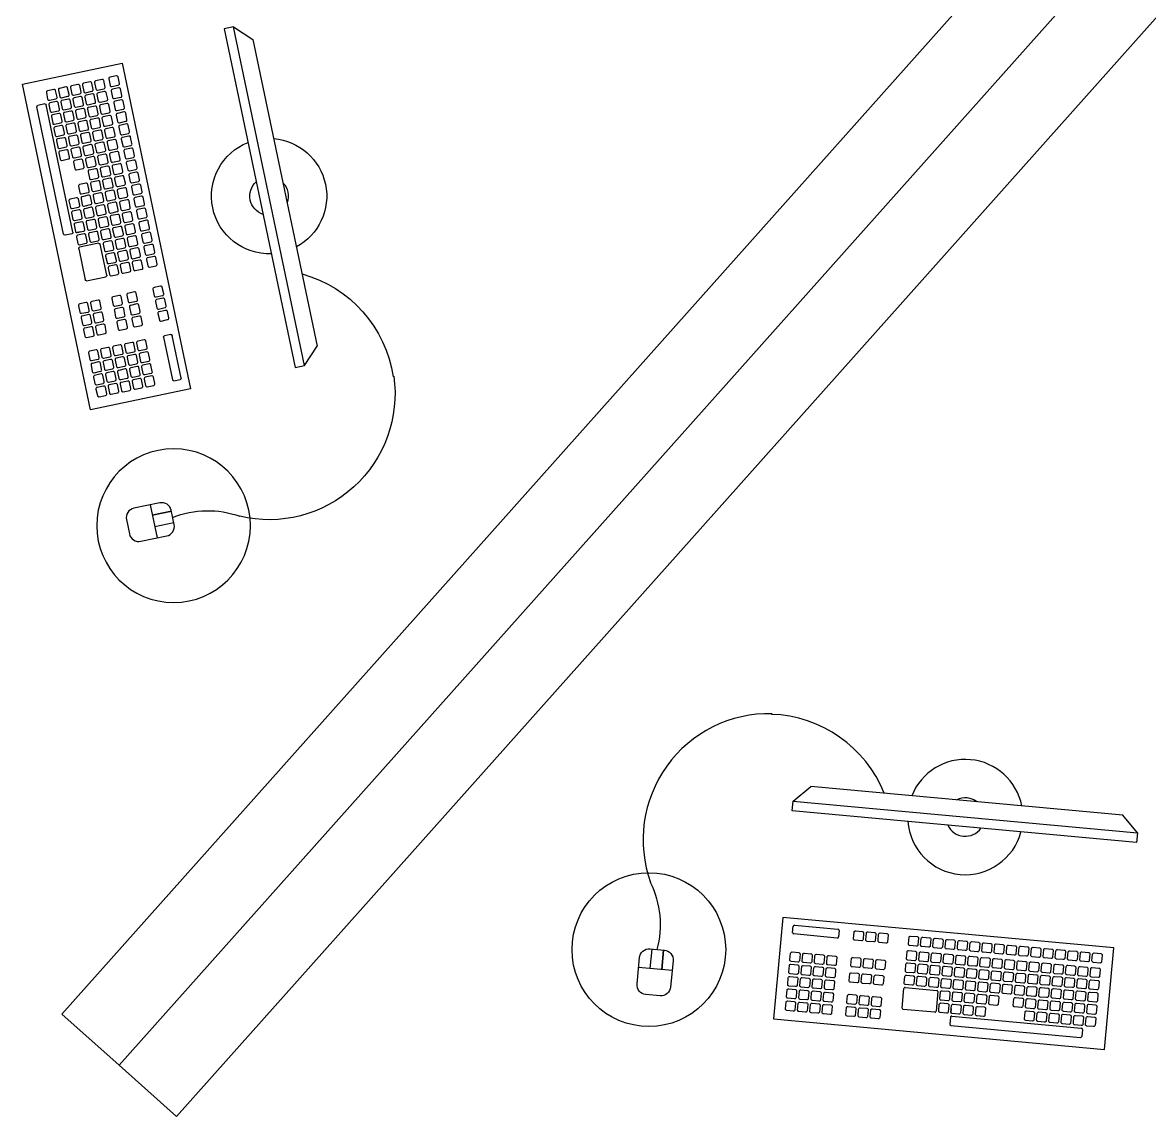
# Model space of a CAD drawing. Extents: x -1.7 to 87, y -33.6 to 19.
# Drawn here: x 71.461 to 72.928, y -10.32 to -8.897 of the extents above; entities that cross this region are included whole.
import ezdxf

# ---------------------------------------------------------------- set-up
doc = ezdxf.new("R2010")
doc.units = 0
doc.layers.add('AR-MOB', color=2, linetype='Continuous')

# ---------------------------------------------------------------- blocks, each defined once
blk = doc.blocks.new('estacao de trabalho 290 x 150')
at = {"color": 252}
for p, q in [((0.5808, 0.9046), (0.5882, 0.9101)), ((0.691, 0.7737), (0.5904, 0.9098)), ((0.5718, 0.898), (0.5753, 0.9006)), ((0.681, 0.7663), (0.5804, 0.9024)), ((0.6832, 0.7659), (0.6907, 0.7714)), ((0.6743, 0.7593), (0.6777, 0.7619)), ((0.6693, 0.7315), (0.6898, 0.7467)), ((0.6921, 0.7463), (0.7165, 0.7132)), ((0.6934, 0.6962), (0.669, 0.7293)), ((0.7162, 0.711), (0.6957, 0.6958)), ((0.7401, 0.6863), (0.7375, 0.6898)), ((0.6955, 0.5827), (0.7022, 0.5876)), ((0.7044, 0.5873), (0.7381, 0.5416)), ((0.7289, 0.5348), (0.6952, 0.5804)), ((0.7378, 0.5394), (0.7311, 0.5345))]:
    blk.add_line(p, q, dxfattribs=at)
at = {"color": 2}
for p, q in [((0.3423, 0.788), (0.3379, 0.7583)), ((0.3379, 0.7583), (0.5801, 0.4305)), ((0.8789, 0.4551), (0.905, 0.4198)), ((0.8666, 0.4291), (0.887, 0.4442)), ((0.887, 0.4442), (0.8666, 0.4291)), ((0.6097, 0.426), (0.5801, 0.4305)), ((0.8758, 0.4167), (0.8962, 0.4318))]:
    blk.add_line(p, q, dxfattribs=at)
for points in [[(0.8381, 0.5953), (0.5809, 0.9435), (0.4743, 0.8647), (0.7315, 0.5165)], [(-1.45, 0), (1.45, 0), (1.45, 0.1), (-1.45, 0.1)]]:
    blk.add_lwpolyline(points, close=True, dxfattribs=at)
at = {"color": 252}
for points in [[(0.5588, 0.9083), (0.5658, 0.9134, -0.414214), (0.5684, 0.913), (0.5736, 0.9061, -0.414214), (0.5732, 0.9034), (0.5662, 0.8983, -0.414214), (0.5636, 0.8987), (0.5584, 0.9057, -0.414214)], [(0.5331, 0.8893), (0.54, 0.8944, -0.414214), (0.5427, 0.894), (0.5478, 0.8871, -0.414214), (0.5474, 0.8844), (0.5405, 0.8793, -0.414214), (0.5378, 0.8797), (0.5327, 0.8866, -0.414214)], [(0.546, 0.8988), (0.5529, 0.9039, -0.414214), (0.5556, 0.9035), (0.5607, 0.8966, -0.414214), (0.5603, 0.8939), (0.5533, 0.8888, -0.414214), (0.5507, 0.8892), (0.5456, 0.8962, -0.414214)], [(0.5683, 0.8954), (0.5753, 0.9006, -0.414214), (0.5779, 0.9002), (0.5831, 0.8932, -0.414214), (0.5827, 0.8906), (0.5757, 0.8854, -0.414214), (0.5731, 0.8858), (0.5679, 0.8928, -0.414214)], [(0.5202, 0.8798), (0.5272, 0.8849, -0.414214), (0.5298, 0.8845), (0.535, 0.8776, -0.414214), (0.5346, 0.8749), (0.5276, 0.8698, -0.414214), (0.525, 0.8702), (0.5198, 0.8771, -0.414214)], [(0.5426, 0.8764), (0.5495, 0.8816, -0.414214), (0.5522, 0.8812), (0.5573, 0.8742, -0.414214), (0.5569, 0.8716), (0.55, 0.8664, -0.414214), (0.5473, 0.8668), (0.5422, 0.8738, -0.414214)], [(0.5555, 0.8859), (0.5624, 0.8911, -0.414214), (0.5651, 0.8907), (0.5702, 0.8837, -0.414214), (0.5698, 0.8811), (0.5629, 0.8759, -0.414214), (0.5602, 0.8763), (0.5551, 0.8833, -0.414214)], [(0.5778, 0.8826), (0.5848, 0.8877, -0.414214), (0.5874, 0.8873), (0.5926, 0.8804, -0.414214), (0.5922, 0.8777), (0.5852, 0.8726, -0.414214), (0.5826, 0.873), (0.5774, 0.8799, -0.414214)], [(0.5073, 0.8703), (0.5143, 0.8754, -0.414214), (0.5169, 0.875), (0.5221, 0.8681, -0.414214), (0.5217, 0.8654), (0.5147, 0.8603, -0.414214), (0.5121, 0.8607), (0.507, 0.8676, -0.414214)], [(0.5297, 0.8669), (0.5367, 0.8721, -0.414214), (0.5393, 0.8717), (0.5445, 0.8647, -0.414214), (0.5441, 0.8621), (0.5371, 0.8569, -0.414214), (0.5345, 0.8573), (0.5293, 0.8643, -0.414214)], [(0.5521, 0.8636), (0.5591, 0.8687, -0.414214), (0.5617, 0.8683), (0.5668, 0.8613, -0.414214), (0.5664, 0.8587), (0.5595, 0.8536, -0.414214), (0.5568, 0.8539), (0.5517, 0.8609, -0.414214)], [(0.565, 0.8731), (0.5719, 0.8782, -0.414214), (0.5746, 0.8778), (0.5797, 0.8708, -0.414214), (0.5793, 0.8682), (0.5724, 0.8631, -0.414214), (0.5697, 0.8635), (0.5646, 0.8704, -0.414214)], [(0.5745, 0.8602), (0.5814, 0.8653, -0.414214), (0.5841, 0.8649), (0.5892, 0.858, -0.414214), (0.5888, 0.8553), (0.5819, 0.8502, -0.414214), (0.5792, 0.8506), (0.5741, 0.8575, -0.414214)], [(0.5873, 0.8697), (0.5943, 0.8748, -0.414214), (0.5969, 0.8744), (0.6021, 0.8675, -0.414214), (0.6017, 0.8648), (0.5947, 0.8597, -0.414214), (0.5921, 0.8601), (0.5869, 0.8671, -0.414214)], [(0.4915, 0.8595), (0.4985, 0.8646, -0.414214), (0.5011, 0.8642), (0.5063, 0.8573, -0.414214), (0.5059, 0.8546), (0.4989, 0.8495, -0.414214), (0.4963, 0.8499), (0.4911, 0.8569, -0.414214)], [(0.501, 0.8466), (0.508, 0.8518, -0.414214), (0.5106, 0.8514), (0.5158, 0.8444, -0.414214), (0.5154, 0.8418), (0.5084, 0.8366, -0.414214), (0.5058, 0.837), (0.5006, 0.844, -0.414214)], [(0.5169, 0.8574), (0.5238, 0.8625, -0.414214), (0.5265, 0.8621), (0.5316, 0.8552, -0.414214), (0.5312, 0.8525), (0.5242, 0.8474, -0.414214), (0.5216, 0.8478), (0.5165, 0.8548, -0.414214)], [(0.5392, 0.854), (0.5462, 0.8592, -0.414214), (0.5488, 0.8588), (0.554, 0.8518, -0.414214), (0.5536, 0.8492), (0.5466, 0.844, -0.414214), (0.544, 0.8444), (0.5388, 0.8514, -0.414214)], [(0.5616, 0.8507), (0.5686, 0.8558, -0.414214), (0.5712, 0.8554), (0.5763, 0.8485, -0.414214), (0.5759, 0.8458), (0.569, 0.8407, -0.414214), (0.5663, 0.8411), (0.5612, 0.848, -0.414214)], [(0.584, 0.8473), (0.5909, 0.8525, -0.414214), (0.5936, 0.8521), (0.5987, 0.8451, -0.414214), (0.5983, 0.8425), (0.5914, 0.8373, -0.414214), (0.5887, 0.8377), (0.5836, 0.8447, -0.414214)], [(0.5969, 0.8568), (0.6038, 0.862, -0.414214), (0.6065, 0.8616), (0.6116, 0.8546, -0.414214), (0.6112, 0.852), (0.6042, 0.8468, -0.414214), (0.6016, 0.8472), (0.5965, 0.8542, -0.414214)], [(0.5105, 0.8338), (0.5175, 0.8389, -0.414214), (0.5201, 0.8385), (0.5253, 0.8315, -0.414214), (0.5249, 0.8289), (0.5179, 0.8238, -0.414214), (0.5153, 0.8242), (0.5101, 0.8311, -0.414214)], [(0.5264, 0.8445), (0.5333, 0.8497, -0.414214), (0.536, 0.8493), (0.5411, 0.8423, -0.414214), (0.5407, 0.8397), (0.5338, 0.8345, -0.414214), (0.5311, 0.8349), (0.526, 0.8419, -0.414214)], [(0.5359, 0.8317), (0.5428, 0.8368, -0.414214), (0.5455, 0.8364), (0.5506, 0.8295, -0.414214), (0.5502, 0.8268), (0.5433, 0.8217, -0.414214), (0.5406, 0.8221), (0.5355, 0.829, -0.414214)], [(0.5487, 0.8412), (0.5557, 0.8463, -0.414214), (0.5583, 0.8459), (0.5635, 0.839, -0.414214), (0.5631, 0.8363), (0.5561, 0.8312, -0.414214), (0.5535, 0.8316), (0.5483, 0.8385, -0.414214)], [(0.5711, 0.8378), (0.5781, 0.843, -0.414214), (0.5807, 0.8426), (0.5859, 0.8356, -0.414214), (0.5855, 0.833), (0.5785, 0.8278, -0.414214), (0.5759, 0.8282), (0.5707, 0.8352, -0.414214)], [(0.5935, 0.8345), (0.6004, 0.8396, -0.414214), (0.6031, 0.8392), (0.6082, 0.8322, -0.414214), (0.6078, 0.8296), (0.6009, 0.8245, -0.414214), (0.5982, 0.8249), (0.5931, 0.8318, -0.414214)], [(0.6064, 0.844), (0.6133, 0.8491, -0.414214), (0.616, 0.8487), (0.6211, 0.8417, -0.414214), (0.6207, 0.8391), (0.6137, 0.834, -0.414214), (0.6111, 0.8344), (0.606, 0.8413, -0.414214)], [(0.52, 0.8209), (0.527, 0.826, -0.414214), (0.5296, 0.8256), (0.5348, 0.8187, -0.414214), (0.5344, 0.816), (0.5274, 0.8109, -0.414214), (0.5248, 0.8113), (0.5196, 0.8182, -0.414214)], [(0.5454, 0.8188), (0.5523, 0.8239, -0.414214), (0.555, 0.8235), (0.5601, 0.8166, -0.414214), (0.5597, 0.8139), (0.5528, 0.8088, -0.414214), (0.5501, 0.8092), (0.545, 0.8162, -0.414214)], [(0.5582, 0.8283), (0.5652, 0.8334, -0.414214), (0.5678, 0.833), (0.573, 0.8261, -0.414214), (0.5726, 0.8234), (0.5656, 0.8183, -0.414214), (0.563, 0.8187), (0.5578, 0.8257, -0.414214)], [(0.5806, 0.8249), (0.5876, 0.8301, -0.414214), (0.5902, 0.8297), (0.5954, 0.8227, -0.414214), (0.595, 0.8201), (0.588, 0.8149, -0.414214), (0.5854, 0.8153), (0.5802, 0.8223, -0.414214)], [(0.603, 0.8216), (0.61, 0.8267, -0.414214), (0.6126, 0.8263), (0.6177, 0.8194, -0.414214), (0.6173, 0.8167), (0.6104, 0.8116, -0.414214), (0.6077, 0.812), (0.6026, 0.8189, -0.414214)], [(0.5295, 0.808), (0.5365, 0.8132, -0.414214), (0.5391, 0.8128), (0.5443, 0.8058, -0.414214), (0.5439, 0.8032), (0.5369, 0.798, -0.414214), (0.5343, 0.7984), (0.5292, 0.8054, -0.414214)], [(0.5549, 0.8059), (0.5618, 0.8111, -0.414214), (0.5645, 0.8107), (0.5696, 0.8037, -0.414214), (0.5692, 0.8011), (0.5623, 0.7959, -0.414214), (0.5596, 0.7963), (0.5545, 0.8033, -0.414214)], [(0.5678, 0.8154), (0.5747, 0.8206, -0.414214), (0.5774, 0.8202), (0.5825, 0.8132, -0.414214), (0.5821, 0.8106), (0.5751, 0.8054, -0.414214), (0.5725, 0.8058), (0.5674, 0.8128, -0.414214)], [(0.5773, 0.8026), (0.5842, 0.8077, -0.414214), (0.5869, 0.8073), (0.592, 0.8004, -0.414214), (0.5916, 0.7977), (0.5846, 0.7926, -0.414214), (0.582, 0.793), (0.5769, 0.7999, -0.414214)], [(0.5901, 0.8121), (0.5971, 0.8172, -0.414214), (0.5997, 0.8168), (0.6049, 0.8099, -0.414214), (0.6045, 0.8072), (0.5975, 0.8021, -0.414214), (0.5949, 0.8025), (0.5897, 0.8094, -0.414214)], [(0.5391, 0.7952), (0.546, 0.8003, -0.414214), (0.5487, 0.7999), (0.5538, 0.7929, -0.414214), (0.5534, 0.7903), (0.5464, 0.7852, -0.414214), (0.5438, 0.7856), (0.5387, 0.7925, -0.414214)], [(0.5644, 0.7931), (0.5713, 0.7982, -0.414214), (0.574, 0.7978), (0.5791, 0.7908, -0.414214), (0.5787, 0.7882), (0.5718, 0.7831, -0.414214), (0.5691, 0.7835), (0.564, 0.7904, -0.414214)], [(0.5868, 0.7897), (0.5937, 0.7948, -0.414214), (0.5964, 0.7944), (0.6015, 0.7875, -0.414214), (0.6011, 0.7848), (0.5942, 0.7797, -0.414214), (0.5915, 0.7801), (0.5864, 0.7871, -0.414214)], [(0.5996, 0.7992), (0.6066, 0.8043, -0.414214), (0.6092, 0.8039), (0.6144, 0.797, -0.414214), (0.614, 0.7943), (0.607, 0.7892, -0.414214), (0.6044, 0.7896), (0.5992, 0.7966, -0.414214)], [(0.622, 0.7958), (0.629, 0.801, -0.414214), (0.6316, 0.8006), (0.6368, 0.7936, -0.414214), (0.6364, 0.791), (0.6294, 0.7858, -0.414214), (0.6268, 0.7862), (0.6216, 0.7932, -0.414214)], [(0.6444, 0.7925), (0.6513, 0.7976, -0.414214), (0.654, 0.7972), (0.6591, 0.7903, -0.414214), (0.6587, 0.7876), (0.6518, 0.7825, -0.414214), (0.6491, 0.7829), (0.644, 0.7898, -0.414214)], [(0.5486, 0.7823), (0.5555, 0.7874, -0.414214), (0.5582, 0.787), (0.5633, 0.7801, -0.414214), (0.5629, 0.7774), (0.556, 0.7723, -0.414214), (0.5533, 0.7727), (0.5482, 0.7796, -0.414214)], [(0.5739, 0.7802), (0.5809, 0.7853, -0.414214), (0.5835, 0.7849), (0.5886, 0.778, -0.414214), (0.5882, 0.7753), (0.5813, 0.7702, -0.414214), (0.5786, 0.7706), (0.5735, 0.7775, -0.414214)], [(0.5963, 0.7768), (0.6032, 0.782, -0.414214), (0.6059, 0.7816), (0.611, 0.7746, -0.414214), (0.6106, 0.772), (0.6037, 0.7668, -0.414214), (0.601, 0.7672), (0.5959, 0.7742, -0.414214)], [(0.6091, 0.7863), (0.6161, 0.7915, -0.414214), (0.6187, 0.7911), (0.6239, 0.7841, -0.414214), (0.6235, 0.7815), (0.6165, 0.7763, -0.414214), (0.6139, 0.7767), (0.6087, 0.7837, -0.414214)], [(0.6187, 0.7735), (0.6256, 0.7786, -0.414214), (0.6283, 0.7782), (0.6334, 0.7713, -0.414214), (0.633, 0.7686), (0.626, 0.7635, -0.414214), (0.6234, 0.7639), (0.6183, 0.7708, -0.414214)], [(0.6315, 0.783), (0.6385, 0.7881, -0.414214), (0.6411, 0.7877), (0.6463, 0.7808, -0.414214), (0.6459, 0.7781), (0.6389, 0.773, -0.414214), (0.6363, 0.7734), (0.6311, 0.7803, -0.414214)], [(0.6539, 0.7796), (0.6608, 0.7848, -0.414214), (0.6635, 0.7844), (0.6686, 0.7774, -0.414214), (0.6682, 0.7748), (0.6613, 0.7696, -0.414214), (0.6586, 0.77), (0.6535, 0.777, -0.414214)], [(0.5581, 0.7694), (0.565, 0.7746, -0.414214), (0.5677, 0.7742), (0.5728, 0.7672, -0.414214), (0.5724, 0.7646), (0.5655, 0.7594, -0.414214), (0.5628, 0.7598), (0.5577, 0.7668, -0.414214)], [(0.5834, 0.7673), (0.5904, 0.7725, -0.414214), (0.593, 0.7721), (0.5981, 0.7651, -0.414214), (0.5977, 0.7625), (0.5908, 0.7573, -0.414214), (0.5881, 0.7577), (0.583, 0.7647, -0.414214)], [(0.6058, 0.764), (0.6127, 0.7691, -0.414214), (0.6154, 0.7687), (0.6205, 0.7617, -0.414214), (0.6201, 0.7591), (0.6132, 0.754, -0.414214), (0.6105, 0.7544), (0.6054, 0.7613, -0.414214)], [(0.6282, 0.7606), (0.6351, 0.7657, -0.414214), (0.6378, 0.7653), (0.6429, 0.7584, -0.414214), (0.6425, 0.7557), (0.6355, 0.7506, -0.414214), (0.6329, 0.751), (0.6278, 0.758, -0.414214)], [(0.641, 0.7701), (0.648, 0.7752, -0.414214), (0.6506, 0.7748), (0.6558, 0.7679, -0.414214), (0.6554, 0.7652), (0.6484, 0.7601, -0.414214), (0.6458, 0.7605), (0.6406, 0.7675, -0.414214)], [(0.6505, 0.7572), (0.6575, 0.7624, -0.414214), (0.6601, 0.762), (0.6653, 0.755, -0.414214), (0.6649, 0.7524), (0.6579, 0.7472, -0.414214), (0.6553, 0.7476), (0.6501, 0.7546, -0.414214)], [(0.6634, 0.7667), (0.6704, 0.7719, -0.414214), (0.673, 0.7715), (0.6781, 0.7645, -0.414214), (0.6777, 0.7619), (0.6708, 0.7567, -0.414214), (0.6681, 0.7571), (0.663, 0.7641, -0.414214)], [(0.5676, 0.7566), (0.5745, 0.7617, -0.414214), (0.5772, 0.7613), (0.5823, 0.7543, -0.414214), (0.5819, 0.7517), (0.575, 0.7465, -0.414214), (0.5723, 0.7469), (0.5672, 0.7539, -0.414214)], [(0.5771, 0.7437), (0.584, 0.7488, -0.414214), (0.5867, 0.7484), (0.5918, 0.7415, -0.414214), (0.5914, 0.7388), (0.5845, 0.7337, -0.414214), (0.5818, 0.7341), (0.5767, 0.741, -0.414214)], [(0.5929, 0.7545), (0.5999, 0.7596, -0.414214), (0.6025, 0.7592), (0.6077, 0.7522, -0.414214), (0.6073, 0.7496), (0.6003, 0.7445, -0.414214), (0.5977, 0.7449), (0.5925, 0.7518, -0.414214)], [(0.6153, 0.7511), (0.6222, 0.7562, -0.414214), (0.6249, 0.7558), (0.63, 0.7489, -0.414214), (0.6296, 0.7462), (0.6227, 0.7411, -0.414214), (0.62, 0.7415), (0.6149, 0.7484, -0.414214)], [(0.6377, 0.7477), (0.6446, 0.7529, -0.414214), (0.6473, 0.7525), (0.6524, 0.7455, -0.414214), (0.652, 0.7429), (0.6451, 0.7377, -0.414214), (0.6424, 0.7381), (0.6373, 0.7451, -0.414214)], [(0.66, 0.7444), (0.667, 0.7495, -0.414214), (0.6696, 0.7491), (0.6748, 0.7422, -0.414214), (0.6744, 0.7395), (0.6674, 0.7344, -0.414214), (0.6648, 0.7348), (0.6596, 0.7417, -0.414214)], [(0.6729, 0.7539), (0.6799, 0.759, -0.414214), (0.6825, 0.7586), (0.6877, 0.7517, -0.414214), (0.6873, 0.749), (0.6803, 0.7439, -0.414214), (0.6777, 0.7443), (0.6725, 0.7512, -0.414214)], [(0.5866, 0.7308), (0.5935, 0.7359, -0.414214), (0.5962, 0.7356), (0.6013, 0.7286, -0.414214), (0.6009, 0.7259), (0.594, 0.7208, -0.414214), (0.5913, 0.7212), (0.5862, 0.7282, -0.414214)], [(0.6024, 0.7416), (0.6094, 0.7467, -0.414214), (0.612, 0.7463), (0.6172, 0.7394, -0.414214), (0.6168, 0.7367), (0.6098, 0.7316, -0.414214), (0.6072, 0.732), (0.602, 0.7389, -0.414214)], [(0.6119, 0.7287), (0.6189, 0.7339, -0.414214), (0.6215, 0.7335), (0.6267, 0.7265, -0.414214), (0.6263, 0.7239), (0.6193, 0.7187, -0.414214), (0.6167, 0.7191), (0.6115, 0.7261, -0.414214)], [(0.6248, 0.7382), (0.6317, 0.7434, -0.414214), (0.6344, 0.743), (0.6395, 0.736, -0.414214), (0.6391, 0.7334), (0.6322, 0.7282, -0.414214), (0.6295, 0.7286), (0.6244, 0.7356, -0.414214)], [(0.6472, 0.7349), (0.6541, 0.74, -0.414214), (0.6568, 0.7396), (0.6619, 0.7326, -0.414214), (0.6615, 0.73), (0.6546, 0.7249, -0.414214), (0.6519, 0.7253), (0.6468, 0.7322, -0.414214)], [(0.5961, 0.7179), (0.6031, 0.7231, -0.414214), (0.6057, 0.7227), (0.6108, 0.7157, -0.414214), (0.6104, 0.7131), (0.6035, 0.7079, -0.414214), (0.6008, 0.7083), (0.5957, 0.7153, -0.414214)], [(0.6214, 0.7158), (0.6284, 0.721, -0.414214), (0.631, 0.7206), (0.6362, 0.7136, -0.414214), (0.6358, 0.711), (0.6288, 0.7058, -0.414214), (0.6262, 0.7062), (0.621, 0.7132, -0.414214)], [(0.6343, 0.7254), (0.6413, 0.7305, -0.414214), (0.6439, 0.7301), (0.649, 0.7231, -0.414214), (0.6486, 0.7205), (0.6417, 0.7154, -0.414214), (0.639, 0.7158), (0.6339, 0.7227, -0.414214)], [(0.6567, 0.722), (0.6636, 0.7271, -0.414214), (0.6663, 0.7267), (0.6714, 0.7198, -0.414214), (0.671, 0.7171), (0.6641, 0.712, -0.414214), (0.6614, 0.7124), (0.6563, 0.7193, -0.414214)], [(0.6056, 0.7051), (0.6126, 0.7102, -0.414214), (0.6152, 0.7098), (0.6203, 0.7029, -0.414214), (0.6199, 0.7002), (0.613, 0.6951, -0.414214), (0.6103, 0.6955), (0.6052, 0.7024, -0.414214)], [(0.6309, 0.703), (0.6379, 0.7081, -0.414214), (0.6405, 0.7077), (0.6457, 0.7008, -0.414214), (0.6453, 0.6981), (0.6383, 0.693, -0.414214), (0.6357, 0.6934), (0.6305, 0.7003, -0.414214)], [(0.6438, 0.7125), (0.6508, 0.7176, -0.414214), (0.6534, 0.7172), (0.6586, 0.7103, -0.414214), (0.6582, 0.7076), (0.6512, 0.7025, -0.414214), (0.6486, 0.7029), (0.6434, 0.7098, -0.414214)], [(0.6533, 0.6996), (0.6603, 0.7048, -0.414214), (0.6629, 0.7044), (0.6681, 0.6974, -0.414214), (0.6677, 0.6948), (0.6607, 0.6896, -0.414214), (0.6581, 0.69), (0.6529, 0.697, -0.414214)], [(0.6662, 0.7091), (0.6731, 0.7143, -0.414214), (0.6758, 0.7139), (0.6809, 0.7069, -0.414214), (0.6805, 0.7043), (0.6736, 0.6991, -0.414214), (0.6709, 0.6995), (0.6658, 0.7065, -0.414214)], [(0.6151, 0.6922), (0.6221, 0.6973, -0.414214), (0.6247, 0.6969), (0.6299, 0.69, -0.414214), (0.6295, 0.6873), (0.6225, 0.6822, -0.414214), (0.6199, 0.6826), (0.6147, 0.6896, -0.414214)], [(0.6405, 0.6901), (0.6474, 0.6952, -0.414214), (0.65, 0.6948), (0.6552, 0.6879, -0.414214), (0.6548, 0.6852), (0.6478, 0.6801, -0.414214), (0.6452, 0.6805), (0.6401, 0.6875, -0.414214)], [(0.6628, 0.6867), (0.6698, 0.6919, -0.414214), (0.6724, 0.6915), (0.6776, 0.6845, -0.414214), (0.6772, 0.6819), (0.6702, 0.6767, -0.414214), (0.6676, 0.6771), (0.6624, 0.6841, -0.414214)], [(0.6757, 0.6963), (0.6826, 0.7014, -0.414214), (0.6853, 0.701), (0.6904, 0.694, -0.414214), (0.69, 0.6914), (0.6831, 0.6863, -0.414214), (0.6804, 0.6867), (0.6753, 0.6936, -0.414214)], [(0.7379, 0.6924), (0.7448, 0.6976, -0.414214), (0.7475, 0.6972), (0.7526, 0.6902, -0.414214), (0.7522, 0.6876), (0.7453, 0.6824, -0.414214), (0.7426, 0.6828), (0.7375, 0.6898, -0.414214)], [(0.6246, 0.6793), (0.6316, 0.6845, -0.414214), (0.6342, 0.6841), (0.6394, 0.6771, -0.414214), (0.639, 0.6745), (0.632, 0.6693, -0.414214), (0.6294, 0.6697), (0.6242, 0.6767, -0.414214)], [(0.65, 0.6772), (0.6569, 0.6824, -0.414214), (0.6596, 0.682), (0.6647, 0.675, -0.414214), (0.6643, 0.6724), (0.6573, 0.6672, -0.414214), (0.6547, 0.6676), (0.6496, 0.6746, -0.414214)], [(0.725, 0.6829), (0.732, 0.6881, -0.414214), (0.7346, 0.6877), (0.7398, 0.6807, -0.414214), (0.7394, 0.6781), (0.7324, 0.6729, -0.414214), (0.7298, 0.6733), (0.7246, 0.6803, -0.414214)], [(0.7345, 0.6701), (0.7415, 0.6752, -0.414214), (0.7441, 0.6748), (0.7493, 0.6678, -0.414214), (0.7489, 0.6652), (0.7419, 0.6601, -0.414214), (0.7393, 0.6605), (0.7341, 0.6674, -0.414214)], [(0.7474, 0.6796), (0.7544, 0.6847, -0.414214), (0.757, 0.6843), (0.7621, 0.6773, -0.414214), (0.7617, 0.6747), (0.7548, 0.6696, -0.414214), (0.7521, 0.67), (0.747, 0.6769, -0.414214)], [(0.6341, 0.6665), (0.6411, 0.6716, -0.414214), (0.6437, 0.6712), (0.6489, 0.6643, -0.414214), (0.6485, 0.6616), (0.6415, 0.6565, -0.414214), (0.6389, 0.6569), (0.6337, 0.6638, -0.414214)], [(0.6857, 0.6548), (0.6927, 0.6599, -0.414214), (0.6953, 0.6595), (0.7004, 0.6525, -0.414214), (0.7, 0.6499), (0.6931, 0.6448, -0.414214), (0.6904, 0.6451), (0.6853, 0.6521, -0.414214)], [(0.7021, 0.6664), (0.7091, 0.6715, -0.414214), (0.7117, 0.6711), (0.7169, 0.6641, -0.414214), (0.7165, 0.6615), (0.7095, 0.6564, -0.414214), (0.7069, 0.6568), (0.7017, 0.6637, -0.414214)], [(0.744, 0.6572), (0.751, 0.6623, -0.414214), (0.7536, 0.6619), (0.7588, 0.655, -0.414214), (0.7584, 0.6523), (0.7514, 0.6472, -0.414214), (0.7488, 0.6476), (0.7436, 0.6545, -0.414214)], [(0.7569, 0.6667), (0.7639, 0.6718, -0.414214), (0.7665, 0.6714), (0.7716, 0.6645, -0.414214), (0.7713, 0.6618), (0.7643, 0.6567, -0.414214), (0.7617, 0.6571), (0.7565, 0.664, -0.414214)], [(0.6952, 0.6419), (0.7022, 0.647, -0.414214), (0.7048, 0.6466), (0.7099, 0.6397, -0.414214), (0.7095, 0.637), (0.7026, 0.6319, -0.414214), (0.6999, 0.6323), (0.6948, 0.6392, -0.414214)], [(0.7116, 0.6535), (0.7186, 0.6586, -0.414214), (0.7212, 0.6582), (0.7264, 0.6513, -0.414214), (0.726, 0.6486), (0.719, 0.6435, -0.414214), (0.7164, 0.6439), (0.7112, 0.6508, -0.414214)], [(0.7211, 0.6406), (0.7281, 0.6458, -0.414214), (0.7307, 0.6454), (0.7359, 0.6384, -0.414214), (0.7355, 0.6358), (0.7285, 0.6306, -0.414214), (0.7259, 0.631), (0.7207, 0.638, -0.414214)], [(0.7752, 0.6418), (0.7822, 0.647, -0.414214), (0.7848, 0.6466), (0.79, 0.6396, -0.414214), (0.7896, 0.637), (0.7826, 0.6318, -0.414214), (0.78, 0.6322), (0.7748, 0.6392, -0.414214)], [(0.6575, 0.6343), (0.6645, 0.6395, -0.414214), (0.6671, 0.6391), (0.6723, 0.6321, -0.414214), (0.6719, 0.6295), (0.6649, 0.6243, -0.414214), (0.6623, 0.6247), (0.6571, 0.6317, -0.414214)], [(0.7047, 0.629), (0.7117, 0.6342, -0.414214), (0.7143, 0.6338), (0.7195, 0.6268, -0.414214), (0.7191, 0.6242), (0.7121, 0.619, -0.414214), (0.7095, 0.6194), (0.7043, 0.6264, -0.414214)], [(0.7624, 0.6323), (0.7693, 0.6375, -0.414214), (0.772, 0.6371), (0.7771, 0.6301, -0.414214), (0.7767, 0.6275), (0.7698, 0.6223, -0.414214), (0.7671, 0.6227), (0.762, 0.6297, -0.414214)], [(0.7847, 0.629), (0.7917, 0.6341, -0.414214), (0.7943, 0.6337), (0.7995, 0.6268, -0.414214), (0.7991, 0.6241), (0.7921, 0.619, -0.414214), (0.7895, 0.6194), (0.7843, 0.6263, -0.414214)], [(0.667, 0.6215), (0.674, 0.6266, -0.414214), (0.6766, 0.6262), (0.6818, 0.6192, -0.414214), (0.6814, 0.6166), (0.6744, 0.6115, -0.414214), (0.6718, 0.6119), (0.6666, 0.6188, -0.414214)], [(0.7366, 0.6133), (0.7436, 0.6185, -0.414214), (0.7462, 0.6181), (0.7514, 0.6111, -0.414214), (0.751, 0.6085), (0.744, 0.6033, -0.414214), (0.7414, 0.6037), (0.7362, 0.6107, -0.414214)], [(0.7495, 0.6228), (0.7564, 0.628, -0.414214), (0.7591, 0.6276), (0.7642, 0.6206, -0.414214), (0.7638, 0.618), (0.7569, 0.6128, -0.414214), (0.7542, 0.6132), (0.7491, 0.6202, -0.414214)], [(0.7719, 0.6195), (0.7788, 0.6246, -0.414214), (0.7815, 0.6242), (0.7866, 0.6173, -0.414214), (0.7862, 0.6146), (0.7793, 0.6095, -0.414214), (0.7766, 0.6099), (0.7715, 0.6168, -0.414214)], [(0.7942, 0.6161), (0.8012, 0.6212, -0.414214), (0.8038, 0.6208), (0.809, 0.6139, -0.414214), (0.8086, 0.6112), (0.8016, 0.6061, -0.414214), (0.799, 0.6065), (0.7938, 0.6135, -0.414214)], [(0.6766, 0.6086), (0.6835, 0.6137, -0.414214), (0.6862, 0.6133), (0.6913, 0.6064, -0.414214), (0.6909, 0.6037), (0.6839, 0.5986, -0.414214), (0.6813, 0.599), (0.6762, 0.6059, -0.414214)], [(0.7238, 0.6038), (0.7307, 0.609, -0.414214), (0.7334, 0.6086), (0.7385, 0.6016, -0.414214), (0.7381, 0.599), (0.7311, 0.5938, -0.414214), (0.7285, 0.5942), (0.7234, 0.6012, -0.414214)], [(0.7461, 0.6005), (0.7531, 0.6056, -0.414214), (0.7557, 0.6052), (0.7609, 0.5982, -0.414214), (0.7605, 0.5956), (0.7535, 0.5905, -0.414214), (0.7509, 0.5909), (0.7457, 0.5978, -0.414214)], [(0.759, 0.61), (0.766, 0.6151, -0.414214), (0.7686, 0.6147), (0.7737, 0.6077, -0.414214), (0.7733, 0.6051), (0.7664, 0.6, -0.414214), (0.7637, 0.6004), (0.7586, 0.6073, -0.414214)], [(0.7685, 0.5971), (0.7755, 0.6022, -0.414214), (0.7781, 0.6018), (0.7832, 0.5949, -0.414214), (0.7828, 0.5922), (0.7759, 0.5871, -0.414214), (0.7732, 0.5875), (0.7681, 0.5944, -0.414214)], [(0.7814, 0.6066), (0.7883, 0.6117, -0.414214), (0.791, 0.6113), (0.7961, 0.6044, -0.414214), (0.7957, 0.6017), (0.7888, 0.5966, -0.414214), (0.7861, 0.597), (0.781, 0.604, -0.414214)], [(0.8038, 0.6032), (0.8107, 0.6084, -0.414214), (0.8134, 0.608), (0.8185, 0.601, -0.414214), (0.8181, 0.5984), (0.8111, 0.5932, -0.414214), (0.8085, 0.5936), (0.8034, 0.6006, -0.414214)], [(0.7333, 0.5909), (0.7402, 0.5961, -0.414214), (0.7429, 0.5957), (0.748, 0.5887, -0.414214), (0.7476, 0.5861), (0.7407, 0.5809, -0.414214), (0.738, 0.5813), (0.7329, 0.5883, -0.414214)], [(0.7556, 0.5876), (0.7626, 0.5927, -0.414214), (0.7652, 0.5923), (0.7704, 0.5854, -0.414214), (0.77, 0.5827), (0.763, 0.5776, -0.414214), (0.7604, 0.578), (0.7552, 0.5849, -0.414214)], [(0.778, 0.5842), (0.785, 0.5894, -0.414214), (0.7876, 0.589), (0.7928, 0.582, -0.414214), (0.7924, 0.5794), (0.7854, 0.5742, -0.414214), (0.7828, 0.5746), (0.7776, 0.5816, -0.414214)], [(0.7909, 0.5937), (0.7978, 0.5989, -0.414214), (0.8005, 0.5985), (0.8056, 0.5915, -0.414214), (0.8052, 0.5889), (0.7983, 0.5837, -0.414214), (0.7956, 0.5841), (0.7905, 0.5911, -0.414214)], [(0.7428, 0.5781), (0.7497, 0.5832, -0.414214), (0.7524, 0.5828), (0.7575, 0.5759, -0.414214), (0.7571, 0.5732), (0.7502, 0.5681, -0.414214), (0.7475, 0.5685), (0.7424, 0.5754, -0.414214)], [(0.7651, 0.5747), (0.7721, 0.5799, -0.414214), (0.7747, 0.5795), (0.7799, 0.5725, -0.414214), (0.7795, 0.5699), (0.7725, 0.5647, -0.414214), (0.7699, 0.5651), (0.7647, 0.5721, -0.414214)], [(0.7523, 0.5652), (0.7592, 0.5703, -0.414214), (0.7619, 0.5699), (0.767, 0.563, -0.414214), (0.7666, 0.5603), (0.7597, 0.5552, -0.414214), (0.757, 0.5556), (0.7519, 0.5626, -0.414214)]]:
    blk.add_lwpolyline(points, format="xyb", close=True, dxfattribs=at)
at = {"color": 1}
blk.add_lwpolyline([(0.3524, 0.7954), (0.6198, 0.4335), (0.6097, 0.426), (0.3423, 0.788)], close=True, dxfattribs=at)
at = {"color": 2}
blk.add_lwpolyline([(0.925, 0.4502, -0.414214), (0.9224, 0.4327), (0.8947, 0.4122, -0.414214), (0.8772, 0.4148), (0.8659, 0.43, -0.414214), (0.8686, 0.4475), (0.8963, 0.468, -0.414214), (0.9138, 0.4654)], format="xyb", close=True, dxfattribs=at)
at = {"color": 1}
blk.add_circle((0.8788, 0.4144), 0.1, dxfattribs=at)
at = {"color": 252}
for centre, start, end in [((0.5891, 0.9088), 36.456, 126.456), ((0.5817, 0.9033), 126.456, 216.456), ((0.6823, 0.7672), 216.456, 306.456), ((0.6897, 0.7727), 306.456, 36.456), ((0.6908, 0.7454), 36.456, 126.456), ((0.6703, 0.7302), 126.456, 216.456), ((0.7153, 0.7123), 306.456, 36.456), ((0.6947, 0.6971), 216.456, 306.456), ((0.7031, 0.5863), 36.456, 126.456), ((0.6965, 0.5814), 126.456, 216.456), ((0.7302, 0.5358), 216.456, 306.456), ((0.7368, 0.5407), 306.456, 36.456)]:
    blk.add_arc(centre, 0.0016, start, end, dxfattribs=at)
at = {"color": 1}
for radius, start, end in [(0.075, 316.0501, 116.862), (0.075, 142.886, 290.0261), (0.025, 336.456, 96.456), (0.025, 184.508, 248.4041)]:
    blk.add_arc((0.476, 0.607), radius, start, end, dxfattribs=at)
at = {"color": 2}
for centre, radius, start, end in [((0.6697, 0.4348), 0.1637, 153.5955, 219.8736), ((0.9266, 0.3121), 0.1233, 116.5016, 158.0859), ((0.6679, 0.436), 0.164, 220.341, 331.6287)]:
    blk.add_arc(centre, radius, start, end, dxfattribs=at)

msp = doc.modelspace()

# ---------------------------------------------------------------- block references
at = {"layer": 'AR-MOB', "xscale": -1, "rotation": 48.27679032910076}
msp.add_blockref('estacao de trabalho 290 x 150', (72.552, -9.1713), dxfattribs=at)
at = {"layer": 'AR-MOB', "rotation": 228.2767903291003}
msp.add_blockref('estacao de trabalho 290 x 150', (72.552, -9.1713), dxfattribs=at)

doc.saveas('drawing.dxf')
